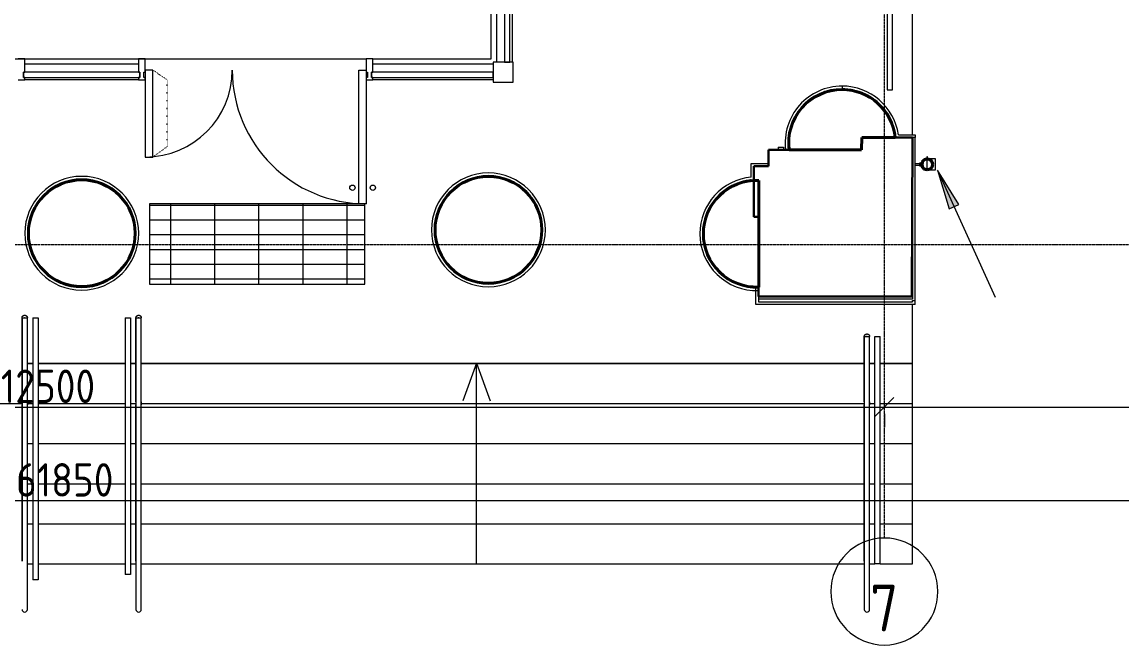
# Model space of a CAD drawing. Header units: millimetres. Extents: x -42533 to 645315, y 3457 to 82611.
# Drawn here: x 50854 to 59074, y 27324 to 31984 of the extents above; entities that cross this region are included whole.
import ezdxf

# ---------------------------------------------------------------- set-up
doc = ezdxf.new("R2010")
doc.units = ezdxf.units.MM
doc.linetypes.add('ADSK_Линия сетки', pattern=[25, 20, -2.5, 0, -2.5])
doc.linetypes.add('ADSK_Пунктирная_п1', pattern=[0.53, 0, -0.53])
for name, color, linetype, lineweight in [('Аннотация', 7, 'Continuous', 18), ('Витраж', 7, 'Continuous', 9), ('Двери', 7, 'Continuous', 9), ('Колонны', 7, 'Continuous', 18), ('Лестницы', 7, 'Continuous', 9), ('Обобщенные модели', 7, 'Continuous', 18), ('Ограждение', 7, 'Continuous', 9), ('Оси', 253, 'Continuous', 9), ('Панели витража', 7, 'Continuous', 9), ('Перекрытие', 7, 'Continuous', 18), ('Размеры', 7, 'Continuous', 9), ('Стены наружные', 7, 'Continuous', 18), ('Стены несущие', 7, 'Continuous', 30), ('Стены отделка', 7, 'Continuous', 30), ('Стены штриховка', 7, 'Continuous', 9), ('Узлы', 7, 'Continuous', 18), ('ШТРИХОВКА', 252, 'Continuous', 15)]:
    doc.layers.add(name, color=color, linetype=linetype, lineweight=lineweight)
doc.layers.add('Линии', color=7, linetype='Continuous', lineweight=9, true_color=0x00a600)
doc.styles.add('GOST Common', font='GOST_Common.ttf', dxfattribs={"width": 0.9, "height": 350})
doc.styles.add('GOST Common_1', font='GOST_Common.ttf', dxfattribs={"width": 0.9, "height": 250})
doc.dimstyles.new('ADSK_Основной_2_5_мм', dxfattribs={"dimscale": 304.8, "dimtxt": 251.428749, "dimasz": 0.463911, "dimexe": 0.492126, "dimexo": 0.492126, "dimgap": 0.098425, "dimtad": 1, "dimrnd": 0.01, "dimdsep": 46, "dimtxsty": 'GOST Common_1', "dimblk1": 'OBLIQUE', "dimblk2": 'OBLIQUE', "dimsah": 1, "dimcen": 0.09, "dimdle": 0.492126, "dimazin": 2, "dimtfac": 1, "dimtdec": 4, "dimtix": 1, "dimtmove": 0, "dimatfit": 3, "dimfxl": 1, "dimtvp": 1, "dimtolj": 1, "dimtzin": 0, "dimlwd": 20, "dimlwe": 20, "dimarcsym": 2})

# ---------------------------------------------------------------- blocks, each defined once
blk = doc.blocks.new('Тип перил - Перила_Внутренний_-3098185-План 1-го этажа')
at = {"layer": 'Ограждение', "flags": 128}
for points in [[(24105.2, -3332.5), (24105.2, -3333.7), (24105.2, -3334.9), (24105.2, -3336.1), (24105.2, -3337.3), (24105.2, -3338.5), (24105.2, -3339.6), (24105.2, -3340.8), (24105.2, -3341.9), (24105.2, -3343.1), (24105.2, -3344.2), (24105.2, -3345.3), (24105.2, -3346.4), (24105.2, -3346.6)], [(24145.2, -3346.6), (24145.2, -3345.5), (24145.2, -3344.5), (24145.2, -3343.3), (24145.2, -3342.2), (24145.2, -3341.1), (24145.2, -3339.9), (24145.2, -3338.8), (24145.2, -3337.6), (24145.2, -3336.4), (24145.2, -3335.2), (24145.2, -3334), (24145.2, -3332.8)]]:
    blk.add_lwpolyline(points, dxfattribs=at)
blk = doc.blocks.new('Тип перил - Перила_Внутренний_-V59-План 1-го этажа')
at = {"layer": 'Ограждение'}
for p, q in [((24105.2, -3332.5), (24105.2, -3346.7)), ((24145.2, -3332.5), (24145.2, -3346.7))]:
    blk.add_line(p, q, dxfattribs=at)
blk = doc.blocks.new('Тип перил - Перила_Внутренний_-3098268-План 1-го этажа')
at = {"layer": 'Ограждение', "flags": 128}
for points in [[(30399.5, -3332.5), (30399.5, -3333.7), (30399.5, -3334.9), (30399.5, -3336.1), (30399.5, -3337.3), (30399.5, -3338.5), (30399.5, -3339.6), (30399.5, -3340.8), (30399.5, -3341.9), (30399.5, -3343.1), (30399.5, -3344.2), (30399.5, -3345.3), (30399.5, -3346.4), (30399.5, -3346.6)], [(30439.5, -3346.6), (30439.5, -3345.5), (30439.5, -3344.5), (30439.5, -3343.3), (30439.5, -3342.2), (30439.5, -3341.1), (30439.5, -3339.9), (30439.5, -3338.8), (30439.5, -3337.6), (30439.5, -3336.4), (30439.5, -3335.2), (30439.5, -3334), (30439.5, -3332.8)]]:
    blk.add_lwpolyline(points, dxfattribs=at)
blk = doc.blocks.new('Тип перил - Перила_Внутренний_-V62-План 1-го этажа')
at = {"layer": 'Ограждение'}
for p, q in [((30399.5, -3332.5), (30399.5, -3346.7)), ((30439.5, -3332.5), (30439.5, -3346.7))]:
    blk.add_line(p, q, dxfattribs=at)
blk = doc.blocks.new('Тип перил - Перила_Внутренний_-3099086-План 1-го этажа')
at = {"layer": 'Ограждение', "flags": 128}
for points in [[(24956.8, -3332.5), (24956.8, -3333.7), (24956.8, -3334.9), (24956.8, -3336.1), (24956.8, -3337.3), (24956.8, -3338.5), (24956.8, -3339.6), (24956.8, -3340.8), (24956.8, -3341.9), (24956.8, -3343.1), (24956.8, -3344.2), (24956.8, -3345.3), (24956.8, -3346.4), (24956.8, -3346.6)], [(24996.8, -3346.6), (24996.8, -3345.5), (24996.8, -3344.5), (24996.8, -3343.3), (24996.8, -3342.2), (24996.8, -3341.1), (24996.8, -3339.9), (24996.8, -3338.8), (24996.8, -3337.6), (24996.8, -3336.4), (24996.8, -3335.2), (24996.8, -3334), (24996.8, -3332.8)]]:
    blk.add_lwpolyline(points, dxfattribs=at)
blk = doc.blocks.new('_Oblique')
at = {"color": 0, "linetype": 'ByBlock', "lineweight": -2}
blk.add_line((-0.5, -0.5), (0.5, 0.5), dxfattribs=at)
blk = doc.blocks.new('*D435')
at = {"layer": 'Defpoints', "color": 0, "transparency": 16777216}
for p in [(18606.8, -3082.7), (31106.8, -3082.7), (31106.8, -3182.7)]:
    blk.add_point(p, dxfattribs=at)
at = {"layer": 'Размеры', "color": 0, "lineweight": 20, "transparency": 16777216}
for p, q in [((18456.8, -3182.7), (31256.8, -3182.7)), ((18606.8, -3232.7), (18606.8, -3332.7)), ((31106.8, -3232.7), (31106.8, -3332.7))]:
    blk.add_line(p, q, dxfattribs=at)
at = {"layer": 'Размеры', "color": 0, "lineweight": 20, "transparency": 16777216, "xscale": 141.4, "yscale": 141.4, "zscale": 141.4, "rotation": 180}
blk.add_blockref('_Oblique', (18606.8, -3182.7), dxfattribs=at)
at = {"layer": 'Размеры', "color": 0, "lineweight": 20, "transparency": 16777216, "xscale": 141.4, "yscale": 141.4, "zscale": 141.4}
blk.add_blockref('_Oblique', (31106.8, -3182.7), dxfattribs=at)
at = {"layer": 'Размеры', "color": 0, "lineweight": 20, "transparency": 16777216, "insert": (24856.8, -3027.7), "char_height": 250, "width": 889.802, "attachment_point": 5, "style": 'GOST Common_1'}
blk.add_mtext('\\A1;12500', dxfattribs=at)
blk = doc.blocks.new('*D436')
at = {"layer": 'Defpoints', "color": 0, "transparency": 16777216}
for p in [(31106.8, -3082.7), (39006.8, -3082.7), (39006.8, -3182.7)]:
    blk.add_point(p, dxfattribs=at)
at = {"layer": 'Размеры', "color": 0, "lineweight": 20, "transparency": 16777216}
for p, q in [((30956.8, -3182.7), (39156.8, -3182.7)), ((31106.8, -3232.7), (31106.8, -3332.7)), ((39006.8, -3232.7), (39006.8, -3332.7))]:
    blk.add_line(p, q, dxfattribs=at)
at = {"layer": 'Размеры', "color": 0, "lineweight": 20, "transparency": 16777216, "xscale": 141.4, "yscale": 141.4, "zscale": 141.4, "rotation": 180}
blk.add_blockref('_Oblique', (31106.8, -3182.7), dxfattribs=at)
at = {"layer": 'Размеры', "color": 0, "lineweight": 20, "transparency": 16777216, "xscale": 141.4, "yscale": 141.4, "zscale": 141.4}
blk.add_blockref('_Oblique', (39006.8, -3182.7), dxfattribs=at)
at = {"layer": 'Размеры', "color": 0, "lineweight": 20, "transparency": 16777216, "insert": (35056.8, -3027.7), "char_height": 250, "width": 756.843, "attachment_point": 5, "style": 'GOST Common_1'}
blk.add_mtext('\\A1;7900', dxfattribs=at)
blk = doc.blocks.new('*D441')
at = {"layer": 'Defpoints', "color": 0, "transparency": 16777216}
for p in [(-5943.2, -3782.7), (55906.8, -3782.7), (55906.8, -3882.7)]:
    blk.add_point(p, dxfattribs=at)
at = {"layer": 'Размеры', "color": 0, "lineweight": 20, "transparency": 16777216}
for p, q in [((-6093.2, -3882.7), (56056.8, -3882.7)), ((-5943.2, -3932.7), (-5943.2, -4032.7)), ((55906.8, -3932.7), (55906.8, -4032.7))]:
    blk.add_line(p, q, dxfattribs=at)
at = {"layer": 'Размеры', "color": 0, "lineweight": 20, "transparency": 16777216, "xscale": 141.4, "yscale": 141.4, "zscale": 141.4, "rotation": 180}
blk.add_blockref('_Oblique', (-5943.2, -3882.7), dxfattribs=at)
at = {"layer": 'Размеры', "color": 0, "lineweight": 20, "transparency": 16777216, "xscale": 141.4, "yscale": 141.4, "zscale": 141.4}
blk.add_blockref('_Oblique', (55906.8, -3882.7), dxfattribs=at)
at = {"layer": 'Размеры', "color": 0, "lineweight": 20, "transparency": 16777216, "insert": (24981.8, -3727.7), "char_height": 250, "width": 889.802, "attachment_point": 5, "style": 'GOST Common_1'}
blk.add_mtext('\\A1;61850', dxfattribs=at)
blk = doc.blocks.new('1 этаж')
at = {"layer": 'Аннотация', "lineweight": 9}
blk.add_hatch(color=8, dxfattribs=at).paths.add_polyline_path([(31503.99, -1411.36), (31592.069, -1700.846), (31663.992, -1668.185)])
at = {"layer": 'Колонны'}
for points in [[(30392.075, -1258.461), (30394.939, -1258.461), (30392.612, -1186.678), (30401.303, -1121.71), (30422.009, -1056.065), (30453.833, -994.774), (30496.069, -939.597), (30540.032, -897.466), (30596.085, -859.584), (30657.734, -831.719), (30723.206, -814.672), (30790.616, -808.151), (30790.616, -802.333), (30719.045, -808.964), (30649.514, -828.226), (30593.072, -853.706), (30536.102, -892.16), (30483.04, -944.276), (30443.627, -998.667), (30413.658, -1059.075), (30394.097, -1123.762), (30385.512, -1189.825), (30385.554, -1190.868), (30388.284, -1258.461), (30391.611, -1258.461)], [(31187.356, -1166.365), (31192.888, -1166.365), (31177.194, -1088.386), (31162.561, -1049.856), (31140.802, -1006.002), (31132.949, -993.003), (31107.507, -956.989), (31087.929, -934.185), (31054.724, -901.782), (31037.757, -888.005), (30993.837, -858.021), (30981.272, -851.234), (30925.537, -825.962), (30857.745, -808.3), (30790.616, -802.333), (30790.616, -808.935), (30862.147, -815.919), (30918.337, -829.935), (30977.955, -855.663), (31032.61, -890.723), (31080.853, -934.185), (31121.405, -984.899), (31153.192, -1041.519), (31175.594, -1103.734), (31183.714, -1146.972)], [(25108.968, -2288.575), (25179.383, -2282.414), (25247.659, -2264.12), (25311.72, -2234.247), (25369.621, -2193.705), (25422.599, -2139.444), (25461.697, -2082.494), (25490.628, -2019.484), (25508.413, -1952.329), (25514.472, -1883.07), (25507.815, -1883.07), (25501.756, -1952.329), (25483.762, -2019.484), (25454.38, -2082.494), (25414.502, -2139.444), (25365.342, -2188.605), (25308.391, -2228.482), (25245.382, -2257.864), (25178.227, -2275.858), (25108.968, -2281.917), (25038.553, -2275.548), (24970.277, -2256.802), (24909.544, -2228.482), (24852.594, -2188.605), (24803.433, -2139.444), (24763.556, -2082.494), (24734.174, -2019.484), (24716.18, -1952.329), (24709.145, -1883.07), (24703.463, -1883.07), (24711.061, -1958.85), (24727.918, -2021.761), (24757.791, -2085.822), (24799.031, -2144.42), (24852.594, -2196.701), (24909.544, -2235.8), (24972.554, -2264.73), (25039.709, -2282.515), (25100.592, -2287.842)], [(28147.792, -2263.186), (28219.856, -2256.584), (28286.483, -2238.731), (28350.544, -2208.859), (28408.445, -2168.316), (28461.398, -2114.091), (28500.509, -2057.133), (28529.447, -1994.114), (28547.236, -1926.95), (28553.297, -1857.682), (28546.694, -1857.682), (28540.634, -1926.95), (28522.637, -1994.114), (28493.251, -2057.133), (28453.369, -2114.091), (28404.201, -2163.258), (28347.243, -2203.141), (28284.225, -2232.527), (28217.061, -2250.523), (28147.792, -2256.584), (28077.377, -2250.216), (28009.101, -2231.474), (27948.341, -2203.141), (27891.383, -2163.258), (27842.215, -2114.091), (27802.333, -2057.133), (27772.947, -1994.114), (27754.95, -1926.95), (27747.96, -1857.682), (27742.288, -1857.682), (27749.793, -1933.114), (27766.743, -1996.372), (27796.615, -2060.434), (27837.855, -2119.032), (27891.383, -2171.288), (27948.341, -2210.398), (28011.36, -2239.336), (28080.657, -2257.312), (28126.505, -2261.324)]]:
    blk.add_hatch(color=8, dxfattribs=at).paths.add_polyline_path(points)
h = blk.add_hatch(color=8, dxfattribs=at)
h.paths.add_polyline_path([(30145.309, -2291.005), (30146.301, -2289.947), (30165.309, -2290.087), (30165.309, -2285.261), (30092.422, -2280.6), (30027.663, -2265.353), (29962.402, -2237.001), (29903.217, -2197.507), (29851.99, -2148.125), (29810.351, -2090.428), (29779.625, -2026.252), (29760.253, -1951.648), (29754.443, -1886.768), (29747.841, -1886.768), (29754.537, -1957.637), (29771.286, -2021.173), (29794.081, -2074.809), (29829.753, -2130.953), (29877.159, -2183.001), (29922.205, -2219.941), (29978.445, -2252.614), (30039.228, -2275.883), (30102.95, -2289.129), (30130.68, -2290.357)])
h.paths.add_polyline_path([(29759.149, -1951.662), (29759.145, -1951.648), (29754.443, -1910.702)])
at = {"layer": 'Обобщенные модели', "lineweight": 9}
h = blk.add_hatch(dxfattribs=at)
h.set_pattern_fill('FP_24', color=8, angle=-90, style=0, pattern_type=2)
h.set_pattern_definition([(45, (557.2, 188.9), (-106.066, 106.066), [])])
h.paths.add_polyline_path([(31427.368, -1408.671), (31435.952, -1406.471), (31449.156, -1402.026), (31463.27, -1387.071), (31468.271, -1366.937), (31461.471, -1345.63), (31446.768, -1331.769), (31425.211, -1327.148), (31406.281, -1332.614), (31391.466, -1348.271), (31386.464, -1368.404), (31392.311, -1388.758), (31407.968, -1403.572), (31426.975, -1408.619)])
h.paths.add_polyline_path([(31427.368, -1406.471), (31406.818, -1400.122), (31393.766, -1387.071), (31389.017, -1365.995), (31394.866, -1347.171), (31407.968, -1334.069), (31427.368, -1328.871), (31447.918, -1335.219), (31460.97, -1348.271), (31466.168, -1367.671), (31459.4, -1388.64), (31445.744, -1401.547), (31431.576, -1405.343)])
at = {"layer": 'Узлы', "lineweight": 9}
h = blk.add_hatch(dxfattribs=at)
h.set_pattern_fill('FP_31', color=8, style=0, pattern_type=2)
h.set_pattern_definition([(0, (3124.88, -1067), (0, 110), []), (90, (3124.88, -1067), (-330, 2e-14), [])])
h.paths.add_polyline_path([(27223.968, -2262.867), (27223.968, -1662.867), (25613.968, -1662.867), (25613.968, -2262.867), (26593.893, -2262.867)])
at = {"layer": 'Аннотация', "color": 8, "lineweight": 9}
for p, q in [((31503.99, -1411.36), (31592.069, -1700.846)), ((31663.992, -1668.185), (31503.99, -1411.36)), ((31503.99, -1411.36), (31935.52, -2361.653)), ((31592.069, -1700.846), (31663.992, -1668.185))]:
    blk.add_line(p, q, dxfattribs=at)
at = {"layer": 'Аннотация', "color": 8, "lineweight": 20}
for q in [(27955.595, -3137.361), (28160.807, -3137.361)]:
    blk.add_line((28058.201, -2855.453), q, dxfattribs=at)
at = {"layer": 'Витраж', "color": 8}
for p, q in [((28208.968, 622.133), (28208.968, -602.867)), ((28325.968, 622.133), (28325.968, -602.867)), ((25533.968, -617.867), (24683.968, -617.867)), ((28183.968, -617.867), (27283.968, -617.867)), ((25533.968, -734.867), (24683.968, -734.867)), ((28183.968, -734.867), (27283.968, -734.867))]:
    blk.add_line(p, q, dxfattribs=at)
at = {"layer": 'Витраж', "color": 8, "lineweight": 18, "extrusion": (0, 0, -1)}
for p, q in [((24683.968, -577.867), (24633.968, -577.867)), ((24683.968, -677.867), (24683.968, -577.867)), ((25583.968, -577.867), (25533.968, -577.867)), ((25533.968, -577.867), (25533.968, -677.867)), ((25583.968, -677.867), (25583.968, -577.867)), ((27283.968, -577.867), (27233.968, -577.867)), ((27233.968, -577.867), (27233.968, -677.867)), ((27283.968, -677.867), (27283.968, -577.867)), ((28333.968, -602.867), (28183.968, -602.867)), ((28183.968, -602.867), (28183.968, -752.867)), ((28333.968, -752.867), (28333.968, -602.867)), ((24633.968, -734.867), (24683.968, -734.867)), ((24673.968, -717.867), (24673.968, -677.867)), ((24673.968, -677.867), (24683.968, -677.867)), ((24683.968, -717.867), (24673.968, -717.867)), ((24683.968, -734.867), (24683.968, -717.867)), ((25533.968, -677.867), (25543.968, -677.867)), ((25543.968, -717.867), (25533.968, -717.867)), ((25533.968, -717.867), (25533.968, -734.867)), ((25533.968, -734.867), (25583.968, -734.867)), ((25543.968, -677.867), (25543.968, -717.867)), ((25573.968, -717.867), (25573.968, -677.867)), ((25573.968, -677.867), (25583.968, -677.867)), ((25583.968, -717.867), (25573.968, -717.867)), ((25583.968, -734.867), (25583.968, -717.867)), ((27233.968, -677.867), (27243.968, -677.867)), ((27243.968, -717.867), (27233.968, -717.867)), ((27233.968, -717.867), (27233.968, -734.867)), ((27233.968, -734.867), (27283.968, -734.867)), ((27243.968, -677.867), (27243.968, -717.867)), ((27273.968, -717.867), (27273.968, -677.867)), ((27273.968, -677.867), (27283.968, -677.867)), ((27283.968, -717.867), (27273.968, -717.867)), ((27283.968, -734.867), (27283.968, -717.867)), ((28183.968, -752.867), (28333.968, -752.867))]:
    blk.add_line(p, q, dxfattribs=at)
at = {"layer": 'Двери', "color": 8}
for points in [[(25583.968, -1312.867), (25638.968, -1312.867), (25638.968, -662.867), (25583.968, -662.867), (25583.968, -1312.867)], [(27233.968, -1662.867), (27178.968, -1662.867), (27178.968, -662.867), (27233.968, -662.867), (27233.968, -1662.867)]]:
    blk.add_lwpolyline(points, dxfattribs=at)
for centre, radius, start, end in [((25583.968, -662.867), 650, 270, 0), ((27233.968, -662.867), 1000, 180, 270)]:
    blk.add_arc(centre, radius, start, end, dxfattribs=at)
at = {"layer": 'Колонны', "color": 8, "lineweight": 40}
for p, q in [((30936.958, -1258.461), (30937.365, -1166.365)), ((30937.365, -1166.365), (31187.356, -1166.365)), ((30394.939, -1258.461), (30936.958, -1258.461)), ((30167.976, -2285.402), (30167.976, -1488.134))]:
    blk.add_line(p, q, dxfattribs=at)
for centre, radius, start, end in [((30790.616, -1207.837), 398.902, 90, 187.2909452), ((30790.616, -1207.837), 398.902, 5.9676701, 90), ((28147.792, -1857.682), 398.902, 0, 180), ((25108.968, -1883.07), 398.847, 0, 180), ((30153.345, -1886.768), 398.902, 87.8980718, 180), ((25108.968, -1883.07), 398.847, 180, 0), ((28147.792, -1857.682), 398.902, 180, 0), ((30153.345, -1886.768), 398.902, 180, 272.1019282)]:
    blk.add_arc(centre, radius, start, end, dxfattribs=at)
at = {"layer": 'Колонны', "color": 8}
for centre, start, end in [((30790.616, -1207.837), 76.9975473, 80.2265392), ((30790.616, -1207.837), 66.5942068, 70.4495208), ((30790.616, -1207.837), 56.5625524, 60.6678975), ((30790.616, -1207.837), 46.6544579, 50.8797291), ((30790.616, -1207.837), 36.8023445, 41.0820882), ((30790.616, -1207.837), 26.9802056, 31.2701177), ((30790.616, -1207.837), 17.1758897, 21.4350996), ((30790.616, -1207.837), 8.7350461, 11.559633), ((30153.345, -1886.768), 120.0417372, 124.3160596), ((30153.345, -1886.768), 110.7132624, 115.0348499), ((30153.345, -1886.768), 101.3960834, 105.7536997), ((30153.345, -1886.768), 95.8222129, 96.4726908), ((30153.345, -1886.768), 138.7620964, 142.8783299), ((30153.345, -1886.768), 129.387532, 133.5972469), ((30153.345, -1886.768), 148.1900536, 152.1592272), ((30153.345, -1886.768), 167.6402294, 170.7203585), ((30153.345, -1886.768), 157.7355388, 161.439858)]:
    blk.add_arc(centre, 405.504, start, end, dxfattribs=at)
at = {"layer": 'Лестницы', "color": 8}
for p, q in [((24702.412, -2856.098), (24742.412, -2856.098)), ((24782.412, -2856.098), (25433.954, -2856.098)), ((25473.954, -2856.098), (25513.954, -2856.098)), ((25553.954, -2856.098), (30956.726, -2856.098)), ((30996.726, -2856.098), (31036.726, -2856.098)), ((31076.726, -2856.098), (31317.799, -2856.098)), ((31317.799, -3156.098), (31317.799, -2856.098)), ((19327.042, -3156.098), (24662.939, -3156.098)), ((19327.042, -3156.098), (24662.939, -3156.098)), ((24701.886, -3156.098), (24742.412, -3156.098)), ((24701.886, -3156.098), (24742.412, -3156.098)), ((24782.412, -3156.098), (25433.954, -3156.098)), ((24782.412, -3156.098), (25433.954, -3156.098)), ((25473.954, -3156.098), (25514.481, -3156.098)), ((25473.954, -3156.098), (25514.481, -3156.098)), ((25553.428, -3156.098), (30957.253, -3156.098)), ((25553.428, -3156.098), (30957.253, -3156.098)), ((30996.199, -3156.098), (31036.726, -3156.098)), ((30996.199, -3156.098), (31036.726, -3156.098)), ((31076.726, -3156.098), (31317.799, -3156.098)), ((31076.726, -3156.098), (31317.799, -3156.098)), ((31317.799, -3456.098), (31317.799, -3156.098)), ((24702.412, -3456.098), (24742.412, -3456.098)), ((24702.412, -3456.098), (24742.412, -3456.098)), ((24782.412, -3456.098), (25433.954, -3456.098)), ((24782.412, -3456.098), (25433.954, -3456.098)), ((25473.954, -3456.098), (25513.954, -3456.098)), ((25473.954, -3456.098), (25513.954, -3456.098)), ((25553.954, -3456.098), (30956.726, -3456.098)), ((25553.954, -3456.098), (30956.726, -3456.098)), ((30996.726, -3456.098), (31036.726, -3456.098)), ((30996.726, -3456.098), (31036.726, -3456.098)), ((31076.726, -3456.098), (31317.799, -3456.098)), ((31076.726, -3456.098), (31317.799, -3456.098)), ((31317.799, -3756.098), (31317.799, -3456.098)), ((24702.412, -3756.098), (24742.412, -3756.098)), ((24702.412, -3756.098), (24742.412, -3756.098)), ((24782.412, -3756.098), (25433.954, -3756.098)), ((24782.412, -3756.098), (25433.954, -3756.098)), ((25473.954, -3756.098), (25513.954, -3756.098)), ((25473.954, -3756.098), (25513.954, -3756.098)), ((25553.954, -3756.098), (30956.726, -3756.098)), ((25553.954, -3756.098), (30956.726, -3756.098)), ((30996.726, -3756.098), (31036.726, -3756.098)), ((30996.726, -3756.098), (31036.726, -3756.098)), ((31076.726, -3756.098), (31317.799, -3756.098)), ((31076.726, -3756.098), (31317.799, -3756.098)), ((31317.799, -4056.098), (31317.799, -3756.098)), ((24702.412, -4056.098), (24742.412, -4056.098)), ((24702.412, -4056.098), (24742.412, -4056.098)), ((24782.412, -4056.098), (25433.954, -4056.098)), ((24782.412, -4056.098), (25433.954, -4056.098)), ((25473.954, -4056.098), (25513.954, -4056.098)), ((25473.954, -4056.098), (25513.954, -4056.098)), ((25553.954, -4056.098), (30956.726, -4056.098)), ((25553.954, -4056.098), (30956.726, -4056.098)), ((30996.726, -4056.098), (31036.726, -4056.098)), ((30996.726, -4056.098), (31036.726, -4056.098)), ((31076.726, -4056.098), (31317.799, -4056.098)), ((31076.726, -4056.098), (31317.799, -4056.098)), ((31317.799, -4356.098), (31317.799, -4056.098)), ((24702.412, -4356.098), (24742.412, -4356.098)), ((24702.412, -4356.098), (24742.412, -4356.098)), ((24782.412, -4356.098), (25433.954, -4356.098)), ((24782.412, -4356.098), (25433.954, -4356.098)), ((25473.954, -4356.098), (25513.954, -4356.098)), ((25473.954, -4356.098), (25513.954, -4356.098)), ((25553.954, -4356.098), (30956.726, -4356.098)), ((25553.954, -4356.098), (30956.726, -4356.098)), ((30996.726, -4356.098), (31036.726, -4356.098)), ((30996.726, -4356.098), (31036.726, -4356.098)), ((31076.726, -4356.098), (31317.799, -4356.098)), ((31076.726, -4356.098), (31317.799, -4356.098))]:
    blk.add_line(p, q, dxfattribs=at)
at = {"layer": 'Линии', "color": 8}
for p, q in [((24702.412, -4696.098), (24702.412, -4336.098)), ((25513.954, -4336.098), (25513.954, -4696.098)), ((25553.954, -4696.098), (25553.954, -4336.098)), ((30956.726, -4336.098), (30956.726, -4696.098)), ((30996.726, -4696.098), (30996.726, -4336.098))]:
    blk.add_line(p, q, dxfattribs=at)
at = {"layer": 'Линии', "color": 8, "linetype": 'ADSK_Пунктирная_п1'}
for points in [[(25748.414, -1234.17), (25748.414, -737.03), (25639.657, -662.03)], [(25640.098, -1312.867), (25748.414, -1234.17)]]:
    blk.add_lwpolyline(points, dxfattribs=at)
at = {"layer": 'Линии', "color": 8}
blk.add_lwpolyline([(27223.968, -1662.867), (25613.968, -1662.867), (25613.968, -2262.867), (27223.968, -2262.867)], close=True, dxfattribs=at)
at = {"layer": 'Линии', "color": 8, "lineweight": 18}
for centre in [(27131.468, -1542.867), (27283.968, -1542.867)]:
    blk.add_circle(centre, 20, dxfattribs=at)
at = {"layer": 'Линии', "color": 8}
for centre in [(24682.412, -4696.098), (25533.954, -4696.098), (30976.726, -4696.098)]:
    blk.add_arc(centre, 20, 180, 0, dxfattribs=at)
at = {"layer": 'Обобщенные модели', "color": 8}
for p, q in [((31429.485, -1310.811), (31424.868, -1310.811)), ((31424.868, -1310.811), (31424.868, -1324.445)), ((31429.485, -1324.422), (31429.485, -1310.811)), ((31370.568, -1362.671), (31334.068, -1362.671)), ((31334.068, -1362.671), (31334.068, -1372.671)), ((31334.068, -1372.671), (31370.568, -1372.671)), ((31385.238, -1357.677), (31370.568, -1357.677)), ((31370.568, -1357.677), (31370.568, -1377.664)), ((31370.568, -1377.664), (31385.142, -1377.664)), ((31427.368, -1406.471), (31427.368, -1328.871)), ((31427.368, -1406.471), (31427.368, -1328.871)), ((31488.368, -1326.571), (31441.101, -1326.571)), ((31441.101, -1408.771), (31488.368, -1408.771))]:
    blk.add_line(p, q, dxfattribs=at)
at = {"layer": 'Обобщенные модели', "color": 8, "flags": 128}
blk.add_lwpolyline([(31488.368, -1408.771), (31488.368, -1407.576), (31488.368, -1404.063), (31488.368, -1398.434), (31488.368, -1391.018), (31488.368, -1382.245), (31488.368, -1372.625), (31488.368, -1362.717), (31488.368, -1353.096), (31488.368, -1344.323), (31488.368, -1336.907), (31488.368, -1331.278), (31488.368, -1327.765), (31488.368, -1326.571)], dxfattribs=at)
at = {"layer": 'Обобщенные модели', "color": 8}
for centre, radius, start, end in [((31427.368, -1367.671), 43.6, 93.3227431, 166.7160267), ((31427.368, -1367.671), 43.6, 193.2839733, 0), ((31427.227, -1367.628), 43.265, 193.4129376, 87.008022), ((31427.368, -1367.673), 43.3, 93.3101434, 166.6527682), ((31427.368, -1367.671), 41, 90, 270), ((31427.368, -1367.671), 41, 270, 90), ((31427.368, -1367.671), 43.6, 0, 87.2198937)]:
    blk.add_arc(centre, radius, start, end, dxfattribs=at)
at = {"layer": 'Обобщенные модели', "color": 8, "lineweight": 40}
for radius, start, end in [(41.1, 151.0710854, 178.9289146), (41.1, 181.0710854, 208.9289146), (38.8, 90, 270), (41.1, 121.0710854, 148.9289146), (41.1, 211.0710854, 238.9289146), (41.1, 91.0710854, 118.9289146), (38.8, 270, 90), (41.1, 61.0710854, 88.9289146), (41.1, 31.0710854, 58.9289146), (41.1, 301.0710854, 328.9289146), (41.1, 1.0710854, 28.9289146), (41.1, 331.0710854, 358.9289146), (41.1, 241.0710854, 268.9289146), (41.1, 271.0710854, 298.9289146)]:
    blk.add_arc((31427.368, -1367.671), radius, start, end, dxfattribs=at)
at = {"layer": 'Ограждение', "color": 8}
for p, q in [((31127.368, 1510.656), (31127.368, -809.344)), ((31167.368, -809.344), (31167.368, 1510.656)), ((31127.368, -809.344), (31167.368, -809.344)), ((24662.412, -2516.098), (24662.412, -2856.098)), ((24662.412, -2516.098), (24702.412, -2516.098)), ((24662.412, -3143.598), (24662.412, -2516.098)), ((24684.749, -2516.098), (24680.076, -2516.098)), ((24702.412, -2856.098), (24702.412, -2516.098)), ((24702.412, -3143.598), (24702.412, -2516.098)), ((24742.412, -2516.098), (24782.412, -2516.098)), ((24742.412, -2516.098), (24742.412, -2856.098)), ((24782.412, -2516.098), (24782.412, -2856.098)), ((25433.954, -2516.098), (25473.954, -2516.098)), ((25433.954, -2516.098), (25433.954, -2856.098)), ((25473.954, -2516.098), (25473.954, -2856.098)), ((25513.954, -2516.098), (25513.954, -2856.098)), ((25513.954, -2516.098), (25553.954, -2516.098)), ((25513.954, -3143.598), (25513.954, -2516.098)), ((25536.291, -2516.098), (25531.618, -2516.098)), ((25553.954, -2856.098), (25553.954, -2516.098)), ((25553.954, -3143.598), (25553.954, -2516.098)), ((30956.726, -2656.098), (30956.726, -3143.598)), ((30956.726, -2656.098), (30996.726, -2656.098)), ((30956.726, -3143.598), (30956.726, -2656.098)), ((30979.063, -2656.098), (30974.39, -2656.098)), ((30996.726, -3143.598), (30996.726, -2656.098)), ((30996.726, -3143.598), (30996.726, -2656.098)), ((31036.726, -2656.098), (31076.726, -2656.098)), ((31036.726, -3156.098), (31036.726, -2656.098)), ((31076.726, -3156.098), (31076.726, -2656.098)), ((24662.412, -2856.098), (24662.412, -3143.598)), ((24702.412, -3143.598), (24702.412, -2856.098)), ((24742.412, -2856.098), (24742.412, -3156.098)), ((24782.412, -2856.098), (24782.412, -3156.098)), ((25433.954, -2856.098), (25433.954, -3156.098)), ((25473.954, -2856.098), (25473.954, -3156.098)), ((25513.954, -2856.098), (25513.954, -3143.598)), ((25553.954, -3143.598), (25553.954, -2856.098)), ((24662.412, -3143.598), (24662.412, -3167.128)), ((24662.412, -3157.716), (24662.412, -4335.657)), ((24662.412, -4336.098), (24662.412, -3167.128)), ((24702.412, -3143.598), (24702.412, -3167.128)), ((24702.412, -4335.657), (24702.412, -3157.716)), ((24702.412, -4336.098), (24702.412, -3167.128)), ((24742.412, -3156.098), (24742.412, -4356.098)), ((24782.412, -3156.098), (24782.412, -4356.098)), ((25433.954, -3156.098), (25433.954, -4356.098)), ((25473.954, -3156.098), (25473.954, -4356.098)), ((25513.954, -3143.598), (25513.954, -3167.128)), ((25513.954, -3143.598), (25513.954, -3157.788)), ((25513.954, -3157.716), (25513.954, -4335.657)), ((25513.954, -4336.098), (25513.954, -3167.128)), ((25553.954, -3143.598), (25553.954, -3167.128)), ((25553.954, -3143.598), (25553.954, -3157.788)), ((25553.954, -4335.657), (25553.954, -3157.716)), ((25553.954, -4336.098), (25553.954, -3167.128)), ((30956.726, -3143.598), (30956.726, -3167.128)), ((30956.726, -3157.716), (30956.726, -4336.098)), ((30956.726, -4336.098), (30956.726, -3167.128)), ((30996.726, -3143.598), (30996.726, -3167.128)), ((30996.726, -4336.098), (30996.726, -3157.716)), ((30996.726, -4336.098), (30996.726, -3167.128)), ((31036.726, -4356.098), (31036.726, -3156.098)), ((31076.726, -4356.098), (31076.726, -3156.098)), ((24662.412, -4336.274), (24662.412, -4335.657)), ((24742.412, -4356.098), (24742.412, -4476.098)), ((24782.412, -4356.098), (24782.412, -4476.098)), ((25433.954, -4356.098), (25433.954, -4436.098)), ((25473.954, -4356.098), (25473.954, -4436.098)), ((25513.954, -4336.274), (25513.954, -4335.657)), ((31076.726, -4356.098), (31036.726, -4356.098)), ((25473.954, -4436.098), (25433.954, -4436.098)), ((24782.412, -4476.098), (24742.412, -4476.098))]:
    blk.add_line(p, q, dxfattribs=at)
at = {"layer": 'Ограждение', "color": 8, "flags": 128}
for points in [[(24662.412, -2516.098), (24662.428, -2515.298), (24662.476, -2514.5), (24662.556, -2513.704), (24662.668, -2512.912), (24662.811, -2512.125), (24662.986, -2511.344), (24663.191, -2510.571), (24663.428, -2509.807), (24663.694, -2509.053), (24663.991, -2508.31), (24664.317, -2507.579), (24664.672, -2506.863), (24665.056, -2506.161), (24665.467, -2505.474), (24665.906, -2504.805), (24666.37, -2504.154), (24666.861, -2503.522), (24667.376, -2502.91), (24667.916, -2502.32), (24668.478, -2501.751), (24669.063, -2501.205), (24669.669, -2500.683), (24670.296, -2500.186), (24670.942, -2499.714), (24671.606, -2499.269), (24672.288, -2498.85), (24672.986, -2498.459), (24673.699, -2498.096), (24674.426, -2497.762), (24675.165, -2497.457), (24675.916, -2497.183), (24676.678, -2496.938), (24677.449, -2496.724), (24678.228, -2496.541), (24679.013, -2496.389), (24679.804, -2496.269), (24680.599, -2496.181), (24681.397, -2496.124), (24682.196, -2496.099), (24682.412, -2496.098)], [(24662.986, -2511.344), (24663.191, -2510.571), (24663.428, -2509.807), (24663.694, -2509.053), (24663.991, -2508.31), (24664.317, -2507.579), (24664.672, -2506.863), (24665.056, -2506.161), (24665.467, -2505.474), (24665.906, -2504.805), (24666.37, -2504.154), (24666.861, -2503.522), (24667.376, -2502.91), (24667.916, -2502.32), (24668.478, -2501.751), (24669.063, -2501.205), (24669.669, -2500.683), (24670.296, -2500.186), (24670.942, -2499.714), (24671.606, -2499.269), (24672.288, -2498.85), (24672.986, -2498.459), (24673.699, -2498.096), (24674.426, -2497.762), (24675.165, -2497.457), (24675.916, -2497.183), (24676.678, -2496.938), (24677.449, -2496.724), (24678.228, -2496.541), (24679.013, -2496.389), (24679.804, -2496.269), (24680.599, -2496.181), (24681.397, -2496.124), (24682.196, -2496.099), (24682.412, -2496.098)], [(24682.412, -2496.098), (24683.212, -2496.114), (24684.011, -2496.162), (24684.807, -2496.242), (24685.599, -2496.354), (24686.386, -2496.497), (24687.166, -2496.671), (24687.94, -2496.877), (24688.704, -2497.113), (24689.458, -2497.38), (24690.201, -2497.677), (24690.931, -2498.003), (24691.648, -2498.358), (24692.35, -2498.742), (24693.036, -2499.153), (24693.705, -2499.591), (24694.356, -2500.056), (24694.988, -2500.547), (24695.6, -2501.062), (24696.191, -2501.601), (24696.76, -2502.164), (24697.305, -2502.749), (24697.827, -2503.355), (24698.324, -2503.982), (24698.796, -2504.628), (24699.242, -2505.292), (24699.66, -2505.974), (24700.052, -2506.672), (24700.414, -2507.385), (24700.748, -2508.111), (24701.053, -2508.851), (24701.328, -2509.602), (24701.573, -2510.364), (24701.787, -2511.135), (24701.97, -2511.913), (24702.121, -2512.699), (24702.242, -2513.49), (24702.33, -2514.285), (24702.387, -2515.083), (24702.411, -2515.882), (24702.412, -2516.098)], [(24682.412, -2496.098), (24683.212, -2496.114), (24684.011, -2496.162), (24684.807, -2496.242), (24685.599, -2496.354), (24686.386, -2496.497), (24687.166, -2496.671), (24687.94, -2496.877), (24688.704, -2497.113), (24689.458, -2497.38), (24690.201, -2497.677), (24690.931, -2498.003), (24691.648, -2498.358), (24692.35, -2498.742), (24693.036, -2499.153), (24693.705, -2499.591), (24694.356, -2500.056), (24694.988, -2500.547), (24695.6, -2501.062), (24696.191, -2501.601), (24696.76, -2502.164), (24697.305, -2502.749), (24697.827, -2503.355), (24698.324, -2503.982), (24698.796, -2504.628), (24699.242, -2505.292), (24699.66, -2505.974)], [(24700.052, -2506.672), (24700.414, -2507.385), (24700.748, -2508.111), (24701.053, -2508.851), (24701.328, -2509.602), (24701.573, -2510.364), (24701.787, -2511.135), (24701.97, -2511.913)], [(25513.954, -2516.098), (25513.97, -2515.298), (25514.018, -2514.5), (25514.098, -2513.704), (25514.21, -2512.912), (25514.353, -2512.125), (25514.528, -2511.344), (25514.733, -2510.571), (25514.97, -2509.807), (25515.237, -2509.053), (25515.533, -2508.31), (25515.859, -2507.579), (25516.215, -2506.863), (25516.598, -2506.161), (25517.009, -2505.474), (25517.448, -2504.805), (25517.913, -2504.154), (25518.403, -2503.522), (25518.918, -2502.91), (25519.458, -2502.32), (25520.02, -2501.751), (25520.605, -2501.205), (25521.211, -2500.683), (25521.838, -2500.186), (25522.484, -2499.714), (25523.148, -2499.269), (25523.83, -2498.85), (25524.528, -2498.459), (25525.241, -2498.096), (25525.968, -2497.762), (25526.707, -2497.457), (25527.459, -2497.183), (25528.22, -2496.938), (25528.991, -2496.724), (25529.77, -2496.541), (25530.555, -2496.389), (25531.346, -2496.269), (25532.141, -2496.181), (25532.939, -2496.124), (25533.739, -2496.099), (25533.954, -2496.098)], [(25514.528, -2511.344), (25514.733, -2510.571), (25514.97, -2509.807), (25515.237, -2509.053), (25515.533, -2508.31), (25515.859, -2507.579), (25516.215, -2506.863), (25516.598, -2506.161), (25517.009, -2505.474), (25517.448, -2504.805), (25517.913, -2504.154), (25518.403, -2503.522), (25518.918, -2502.91), (25519.458, -2502.32), (25520.02, -2501.751), (25520.605, -2501.205), (25521.211, -2500.683), (25521.838, -2500.186), (25522.484, -2499.714), (25523.148, -2499.269), (25523.83, -2498.85), (25524.528, -2498.459), (25525.241, -2498.096), (25525.968, -2497.762), (25526.707, -2497.457), (25527.459, -2497.183), (25528.22, -2496.938), (25528.991, -2496.724), (25529.77, -2496.541), (25530.555, -2496.389), (25531.346, -2496.269), (25532.141, -2496.181), (25532.939, -2496.124), (25533.739, -2496.099), (25533.954, -2496.098)], [(25533.954, -2496.098), (25534.754, -2496.114), (25535.553, -2496.162), (25536.349, -2496.242), (25537.141, -2496.354), (25537.928, -2496.497), (25538.709, -2496.671), (25539.482, -2496.877), (25540.246, -2497.113), (25541, -2497.38), (25541.743, -2497.677), (25542.473, -2498.003), (25543.19, -2498.358), (25543.892, -2498.742), (25544.578, -2499.153), (25545.247, -2499.591), (25545.898, -2500.056), (25546.53, -2500.547), (25547.142, -2501.062), (25547.733, -2501.601), (25548.302, -2502.164), (25548.847, -2502.749), (25549.369, -2503.355), (25549.867, -2503.982), (25550.338, -2504.628), (25550.784, -2505.292), (25551.203, -2505.974), (25551.594, -2506.672), (25551.957, -2507.385), (25552.291, -2508.111), (25552.595, -2508.851), (25552.87, -2509.602), (25553.115, -2510.364), (25553.329, -2511.135), (25553.512, -2511.913), (25553.663, -2512.699), (25553.784, -2513.49), (25553.872, -2514.285), (25553.929, -2515.083), (25553.953, -2515.882), (25553.954, -2516.098)], [(25533.954, -2496.098), (25534.754, -2496.114), (25535.553, -2496.162), (25536.349, -2496.242), (25537.141, -2496.354), (25537.928, -2496.497), (25538.709, -2496.671), (25539.482, -2496.877), (25540.246, -2497.113), (25541, -2497.38), (25541.743, -2497.677), (25542.473, -2498.003), (25543.19, -2498.358), (25543.892, -2498.742), (25544.578, -2499.153), (25545.247, -2499.591), (25545.898, -2500.056), (25546.53, -2500.547), (25547.142, -2501.062), (25547.733, -2501.601), (25548.302, -2502.164), (25548.847, -2502.749), (25549.369, -2503.355), (25549.867, -2503.982), (25550.338, -2504.628), (25550.784, -2505.292), (25551.203, -2505.974)], [(25551.594, -2506.672), (25551.957, -2507.385), (25552.291, -2508.111), (25552.595, -2508.851), (25552.87, -2509.602), (25553.115, -2510.364), (25553.329, -2511.135), (25553.512, -2511.913)], [(30956.726, -2656.098), (30956.742, -2655.298), (30956.79, -2654.5), (30956.87, -2653.704), (30956.982, -2652.912), (30957.125, -2652.125), (30957.299, -2651.344), (30957.505, -2650.571), (30957.742, -2649.807), (30958.008, -2649.053), (30958.305, -2648.31), (30958.631, -2647.579), (30958.986, -2646.863), (30959.37, -2646.161), (30959.781, -2645.474), (30960.22, -2644.805), (30960.684, -2644.154), (30961.175, -2643.522), (30961.69, -2642.91), (30962.229, -2642.32), (30962.792, -2641.751), (30963.377, -2641.205), (30963.983, -2640.683), (30964.61, -2640.186), (30965.256, -2639.714), (30965.92, -2639.269), (30966.602, -2638.85), (30967.3, -2638.459), (30968.013, -2638.096), (30968.739, -2637.762), (30969.479, -2637.457), (30970.23, -2637.183), (30970.992, -2636.938), (30971.763, -2636.724), (30972.541, -2636.541), (30973.327, -2636.389), (30974.118, -2636.269), (30974.913, -2636.181), (30975.711, -2636.124), (30976.51, -2636.099), (30976.726, -2636.098)], [(30957.299, -2651.344), (30957.505, -2650.571), (30957.742, -2649.807), (30958.008, -2649.053), (30958.305, -2648.31), (30958.631, -2647.579), (30958.986, -2646.863), (30959.37, -2646.161), (30959.781, -2645.474), (30960.22, -2644.805), (30960.684, -2644.154), (30961.175, -2643.522), (30961.69, -2642.91), (30962.229, -2642.32), (30962.792, -2641.751), (30963.377, -2641.205), (30963.983, -2640.683), (30964.61, -2640.186), (30965.256, -2639.714), (30965.92, -2639.269), (30966.602, -2638.85), (30967.3, -2638.459), (30968.013, -2638.096), (30968.739, -2637.762), (30969.479, -2637.457), (30970.23, -2637.183), (30970.992, -2636.938), (30971.763, -2636.724), (30972.541, -2636.541), (30973.327, -2636.389), (30974.118, -2636.269), (30974.913, -2636.181), (30975.711, -2636.124), (30976.51, -2636.099), (30976.726, -2636.098)], [(30976.726, -2636.098), (30977.526, -2636.114), (30978.325, -2636.162), (30979.12, -2636.242), (30979.913, -2636.354), (30980.7, -2636.497), (30981.48, -2636.671), (30982.253, -2636.877), (30983.018, -2637.113), (30983.772, -2637.38), (30984.515, -2637.677), (30985.245, -2638.003), (30985.962, -2638.358), (30986.664, -2638.742), (30987.35, -2639.153), (30988.019, -2639.591), (30988.67, -2640.056), (30989.302, -2640.547), (30989.914, -2641.062), (30990.505, -2641.601), (30991.073, -2642.164), (30991.619, -2642.749), (30992.141, -2643.355), (30992.638, -2643.982), (30993.11, -2644.628), (30993.556, -2645.292), (30993.974, -2645.974), (30994.365, -2646.672), (30994.728, -2647.385), (30995.062, -2648.111), (30995.367, -2648.851), (30995.642, -2649.602), (30995.887, -2650.364), (30996.101, -2651.135), (30996.284, -2651.913), (30996.435, -2652.699), (30996.555, -2653.49), (30996.644, -2654.285), (30996.7, -2655.083), (30996.725, -2655.882), (30996.726, -2656.098)], [(30976.726, -2636.098), (30977.526, -2636.114), (30978.325, -2636.162), (30979.12, -2636.242), (30979.913, -2636.354), (30980.7, -2636.497), (30981.48, -2636.671), (30982.253, -2636.877), (30983.018, -2637.113), (30983.772, -2637.38), (30984.515, -2637.677), (30985.245, -2638.003), (30985.962, -2638.358), (30986.664, -2638.742), (30987.35, -2639.153), (30988.019, -2639.591), (30988.67, -2640.056), (30989.302, -2640.547), (30989.914, -2641.062), (30990.505, -2641.601), (30991.073, -2642.164), (30991.619, -2642.749), (30992.141, -2643.355), (30992.638, -2643.982), (30993.11, -2644.628), (30993.556, -2645.292), (30993.974, -2645.974)], [(30994.365, -2646.672), (30994.728, -2647.385), (30995.062, -2648.111), (30995.367, -2648.851), (30995.642, -2649.602), (30995.887, -2650.364), (30996.101, -2651.135), (30996.284, -2651.913)], [(24662.412, -3143.598), (24662.412, -3144.798), (24662.412, -3145.996), (24662.412, -3147.19), (24662.412, -3148.378), (24662.412, -3149.558), (24662.412, -3150.729), (24662.412, -3151.889), (24662.412, -3153.035), (24662.412, -3154.166), (24662.412, -3155.281), (24662.412, -3156.376), (24662.412, -3157.452), (24662.412, -3157.716)], [(24702.412, -3157.716), (24702.412, -3156.646), (24702.412, -3155.555), (24702.412, -3154.445), (24702.412, -3153.318), (24702.412, -3152.176), (24702.412, -3151.019), (24702.412, -3149.851), (24702.412, -3148.672), (24702.412, -3147.486), (24702.412, -3146.293), (24702.412, -3145.096), (24702.412, -3143.897), (24702.412, -3143.598)], [(25513.954, -3143.598), (25513.954, -3144.798), (25513.954, -3145.996), (25513.954, -3147.19), (25513.954, -3148.378), (25513.954, -3149.558), (25513.954, -3150.729), (25513.954, -3151.889), (25513.954, -3153.035), (25513.954, -3154.166), (25513.954, -3155.281), (25513.954, -3156.376), (25513.954, -3157.452), (25513.954, -3157.716)], [(25553.954, -3157.716), (25553.954, -3156.646), (25553.954, -3155.555), (25553.954, -3154.445), (25553.954, -3153.318), (25553.954, -3152.176), (25553.954, -3151.019), (25553.954, -3149.851), (25553.954, -3148.672), (25553.954, -3147.486), (25553.954, -3146.293), (25553.954, -3145.096), (25553.954, -3143.897), (25553.954, -3143.598)], [(30956.726, -3143.598), (30956.726, -3144.798), (30956.726, -3145.996), (30956.726, -3147.19), (30956.726, -3148.378), (30956.726, -3149.558), (30956.726, -3150.729), (30956.726, -3151.889), (30956.726, -3153.035), (30956.726, -3154.166), (30956.726, -3155.281), (30956.726, -3156.376), (30956.726, -3157.452), (30956.726, -3157.716)], [(30996.726, -3157.716), (30996.726, -3156.646), (30996.726, -3155.555), (30996.726, -3154.445), (30996.726, -3153.318), (30996.726, -3152.176), (30996.726, -3151.019), (30996.726, -3149.851), (30996.726, -3148.672), (30996.726, -3147.486), (30996.726, -3146.293), (30996.726, -3145.096), (30996.726, -3143.897), (30996.726, -3143.598)]]:
    blk.add_lwpolyline(points, dxfattribs=at)
at = {"layer": 'Оси', "color": 8, "linetype": 'ADSK_Линия сетки'}
for p, q in [((31106.766, -4162.595), (31106.766, 44411.9)), ((-9557.528, -1966.098), (56562.053, -1966.098))]:
    blk.add_line(p, q, dxfattribs=at)
at = {"layer": 'Оси', "color": 8, "lineweight": 20}
for start, end in [(360, 180), (180, 360)]:
    blk.add_arc((31106.766, -4562.595), 400, start, end, dxfattribs=at)
at = {"layer": 'Панели витража', "color": 8, "lineweight": 18}
for p, q in [((24673.968, -677.867), (24673.968, -717.867)), ((27273.968, -677.867), (27273.968, -717.867))]:
    blk.add_line(p, q, dxfattribs=at)
blk.add_lwpolyline([(28308.968, 632.133), (28268.968, 632.133), (28268.968, -602.867), (28308.968, -602.867)], close=True, dxfattribs=at)
for points in [[(24673.968, -717.867), (25543.968, -717.867), (25543.968, -677.867), (24673.968, -677.867)], [(27273.968, -717.867), (28183.968, -717.867), (28183.968, -677.867), (27273.968, -677.867)]]:
    blk.add_lwpolyline(points, dxfattribs=at)
at = {"layer": 'Перекрытие', "color": 8}
for p, q in [((31317.799, -1146.365), (31317.799, 1582.329)), ((28168.968, -577.867), (28168.968, 622.133)), ((24583.968, -577.867), (25633.968, -577.867)), ((25583.968, -577.867), (27233.968, -577.867)), ((27283.968, -577.867), (28168.968, -577.867)), ((31317.799, -2855.453), (31317.799, -2416.652)), ((24702.412, -2855.453), (24742.412, -2855.453)), ((24782.412, -2855.453), (25433.954, -2855.453)), ((25473.954, -2855.453), (25513.954, -2855.453)), ((25553.954, -2855.453), (30956.726, -2855.453)), ((30996.726, -2855.453), (31036.726, -2855.453)), ((31076.726, -2855.453), (31317.799, -2855.453))]:
    blk.add_line(p, q, dxfattribs=at)
at = {"layer": 'Стены наружные', "color": 8}
for p, q in [((30790.616, -782.333), (30790.616, -802.333)), ((31189.208, -1146.365), (31191.434, -1146.365)), ((31211.657, -1146.365), (31337.368, -1146.365)), ((31337.368, -1146.365), (31337.368, -1166.652)), ((30313.748, -1238.461), (30353.748, -1238.461)), ((30313.748, -1238.461), (30313.748, -1258.461)), ((30353.748, -1238.461), (30353.748, -1258.461)), ((30112.205, -1361.179), (30242.205, -1361.179)), ((30112.205, -1463.257), (30112.205, -1361.179)), ((30112.205, -1485.927), (30112.205, -1483.356)), ((30145.309, -2416.652), (30145.309, -2289.879)), ((30165.309, -2357.271), (30165.309, -2376.652)), ((31337.368, -2416.652), (30145.309, -2416.652)), ((31337.368, -2416.652), (31337.368, -2386.652))]:
    blk.add_line(p, q, dxfattribs=at)
for centre, radius, start, end in [((30790.616, -1207.837), 425.504, 90, 186.8328703), ((30790.616, -1207.837), 405.504, 90, 187.171605), ((30790.616, -1207.837), 425.504, 8.3066069, 90), ((30790.616, -1207.837), 405.504, 65.3076279, 90), ((30790.616, -1207.837), 405.504, 54.6971755, 63.9933295), ((30790.616, -1207.837), 405.504, 46.1512565, 53.5356974), ((30790.616, -1207.837), 405.504, 35.6100039, 45.9388589), ((30790.616, -1207.837), 405.504, 23.9258146, 34.6571381), ((30790.616, -1207.837), 405.504, 8.7194148, 22.8646521), ((25108.968, -1883.07), 425.504, 0, 180), ((25108.968, -1883.07), 405.504, 0, 180), ((28147.792, -1857.682), 425.504, 0, 180), ((28147.792, -1857.682), 405.504, 0, 180), ((30153.345, -1886.768), 425.504, 95.5484212, 180), ((30153.345, -1886.768), 405.504, 95.823, 180), ((25108.968, -1883.07), 425.504, 180, 0), ((25108.968, -1883.07), 405.504, 180, 0), ((28147.792, -1857.682), 425.504, 180, 0), ((28147.792, -1857.682), 405.504, 180, 0), ((30153.345, -1886.768), 425.504, 180, 271.6104467), ((30153.345, -1886.768), 405.504, 180, 271.6900637)]:
    blk.add_arc(centre, radius, start, end, dxfattribs=at)
at = {"layer": 'Стены несущие', "color": 8}
for p, q in [((31317.369, -1166.365), (31187.356, -1166.365)), ((31312.107, -2357.271), (31317.369, -1166.365)), ((30936.958, -1258.461), (30242.205, -1258.461)), ((30242.205, -1258.461), (30242.205, -1381.179)), ((30242.205, -1381.179), (30132.205, -1381.179)), ((30132.205, -1381.179), (30132.205, -1489.38)), ((30132.205, -1490.018), (30132.205, -1761.179)), ((30132.205, -1761.179), (30166.69, -1761.179)), ((30166.69, -1761.179), (30166.69, -1977.271)), ((30165.309, -1977.271), (30165.309, -2357.271)), ((30165.309, -2357.271), (31312.107, -2357.271))]:
    blk.add_line(p, q, dxfattribs=at)
at = {"layer": 'Стены отделка', "color": 8, "lineweight": 9}
for p, q in [((31337.368, -1166.652), (31317.368, -1166.652)), ((31317.368, -1166.652), (31317.368, -2376.652)), ((31337.368, -1362.841), (31337.368, -1166.652)), ((31337.368, -2386.652), (31337.368, -1372.455)), ((31317.368, -2376.652), (30165.309, -2376.652)), ((30165.309, -2376.652), (30165.309, -2396.652)), ((30165.309, -2396.652), (31317.368, -2396.652)), ((31317.368, -2396.652), (31317.368, -2386.652)), ((31317.368, -2386.652), (31337.368, -2386.652))]:
    blk.add_line(p, q, dxfattribs=at)
at = {"layer": 'Стены штриховка', "color": 8}
for p, q in [((30937.365, -1166.365), (30936.958, -1258.461)), ((31187.356, -1166.365), (30937.365, -1166.365))]:
    blk.add_line(p, q, dxfattribs=at)
at = {"layer": 'Узлы', "color": 8}
blk.add_line((28058.201, -4355.453), (28058.201, -2855.453), dxfattribs=at)
at = {"layer": 'Ограждение', "color": 8}
for name in ['Тип перил - Перила_Внутренний_-3098185-План 1-го этажа', 'Тип перил - Перила_Внутренний_-V59-План 1-го этажа', 'Тип перил - Перила_Внутренний_-3099086-План 1-го этажа', 'Тип перил - Перила_Внутренний_-3098268-План 1-го этажа', 'Тип перил - Перила_Внутренний_-V62-План 1-го этажа']:
    blk.add_blockref(name, (557.201, 188.902), dxfattribs=at)
at = {"layer": 'Оси', "color": 8, "insert": (31105.935, -4685.5), "char_height": 350, "width": 232.2, "attachment_point": 5, "line_spacing_factor": 1.022766, "style": 'GOST Common'}
blk.add_mtext('\\pxqc,t0.25714,0.51429,0.77143,1.02857,1.28571,1.54286,1.8,2.05714,2.31429,2.57143,2.82857,3.08571,3.34286,3.6,3.85714,4.11429,4.37143,4.62857,4.88571,5.14286,5.4,5.65714,5.91429,6.17143,6.42857,6.68571,6.94286,7.2,7.45714,7.71429,7.97143,8.22857;{7}', dxfattribs=at)
at = {"layer": 'Размеры', "color": 8, "lineweight": 20}
for base, p1, p2, override, picture, middle in [((31106.766, -3182.655), (18606.766, -3082.671), (31106.766, -3082.671), {"dimpost": '<>', "dimfxl": 12500}, '*D435', (24856.766, -3027.655)), ((39006.766, -3182.655), (31106.766, -3082.671), (39006.766, -3082.671), {"dimpost": '<>', "dimfxl": 7900}, '*D436', (35056.766, -3027.655)), ((55906.766, -3882.655), (-5943.234, -3782.671), (55906.766, -3782.671), {"dimpost": '<>', "dimfxl": 61850}, '*D441', (24981.766, -3727.655))]:
    dim = blk.add_linear_dim(base=base, p1=p1, p2=p2, dimstyle='ADSK_Основной_2_5_мм', override=override, dxfattribs=at)
    dim.commit()
    dim.dimension.update_dxf_attribs({"geometry": picture, "text_midpoint": middle})

msp = doc.modelspace()

# ---------------------------------------------------------------- block references
at = {"layer": 'ШТРИХОВКА'}
msp.add_blockref('1 этаж', (26191.6, 32286.7), dxfattribs=at)

doc.saveas('drawing.dxf')
